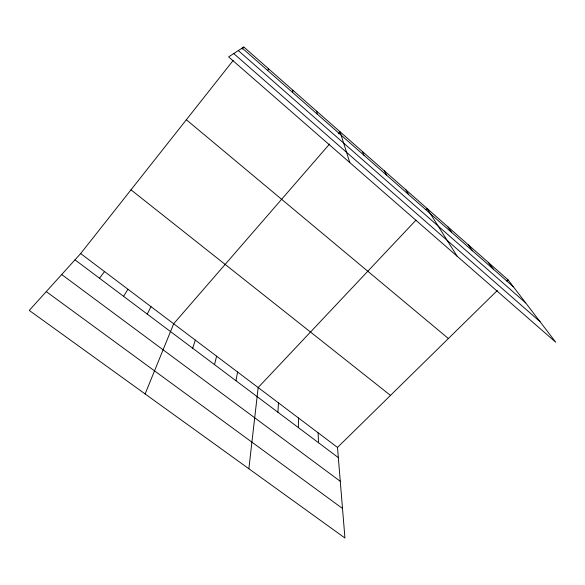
<?xml version="1.0" encoding="UTF-8"?>
<svg xmlns="http://www.w3.org/2000/svg" width="585" height="585" viewBox="0 0 585 585"><rect width="100%" height="100%" fill="white"/><g stroke="black" fill="none" stroke-linecap="round" stroke-linejoin="round"><path stroke-width="0.88" d="M298.372 427.606L298.445 417.953M277.919 412.242L278.467 402.875M292.624 92.467L292.866 90.214M248.859 468.739L258.168 387.548L416.023 220.092M236.004 380.755L237.547 371.987M214.527 364.63L216.596 356.17M192.699 348.236L195.31 340.104M145.131 393.954L173.672 323.776L329.567 144.012M147.244 314.101L151.01 306.664M267.645 70.478L268.573 68.811M123.581 296.332L127.961 289.268M99.501 278.241L104.518 271.572M80.664 253.568L337.494 447.43L344.938 538.01L29.25 310.408L80.664 253.568L233.181 60.452M242.131 49.118L243.813 46.99L508.116 279.886L555.75 342.247L228.611 56.891L243.813 46.99M338.357 133.877L340.112 131.844L349.808 162.608M425.8 209.722L427.021 208.428L457.192 256.281M337.494 447.43L497.323 290.482M506.844 281.136L508.116 279.886M46.259 291.601L342.51 508.467M61.696 274.533L340.28 481.301M74.997 259.835L338.335 457.616M130.996 189.833L390.487 395.401M186.352 119.749L448.395 338.532M238.292 50.588L525.71 302.92M233.722 53.557L540.014 321.64M242.175 48.058L513.381 286.782M488.358 262.475L493.155 268.976M468.256 244.764L472.578 250.863M447.817 226.753L451.642 232.435M405.858 189.781L408.637 194.586M384.33 170.813L386.553 175.149M362.415 151.5L364.067 155.354M316.712 111.223L317.128 114.038M318.123 432.805L318.511 442.728"/></g></svg>
